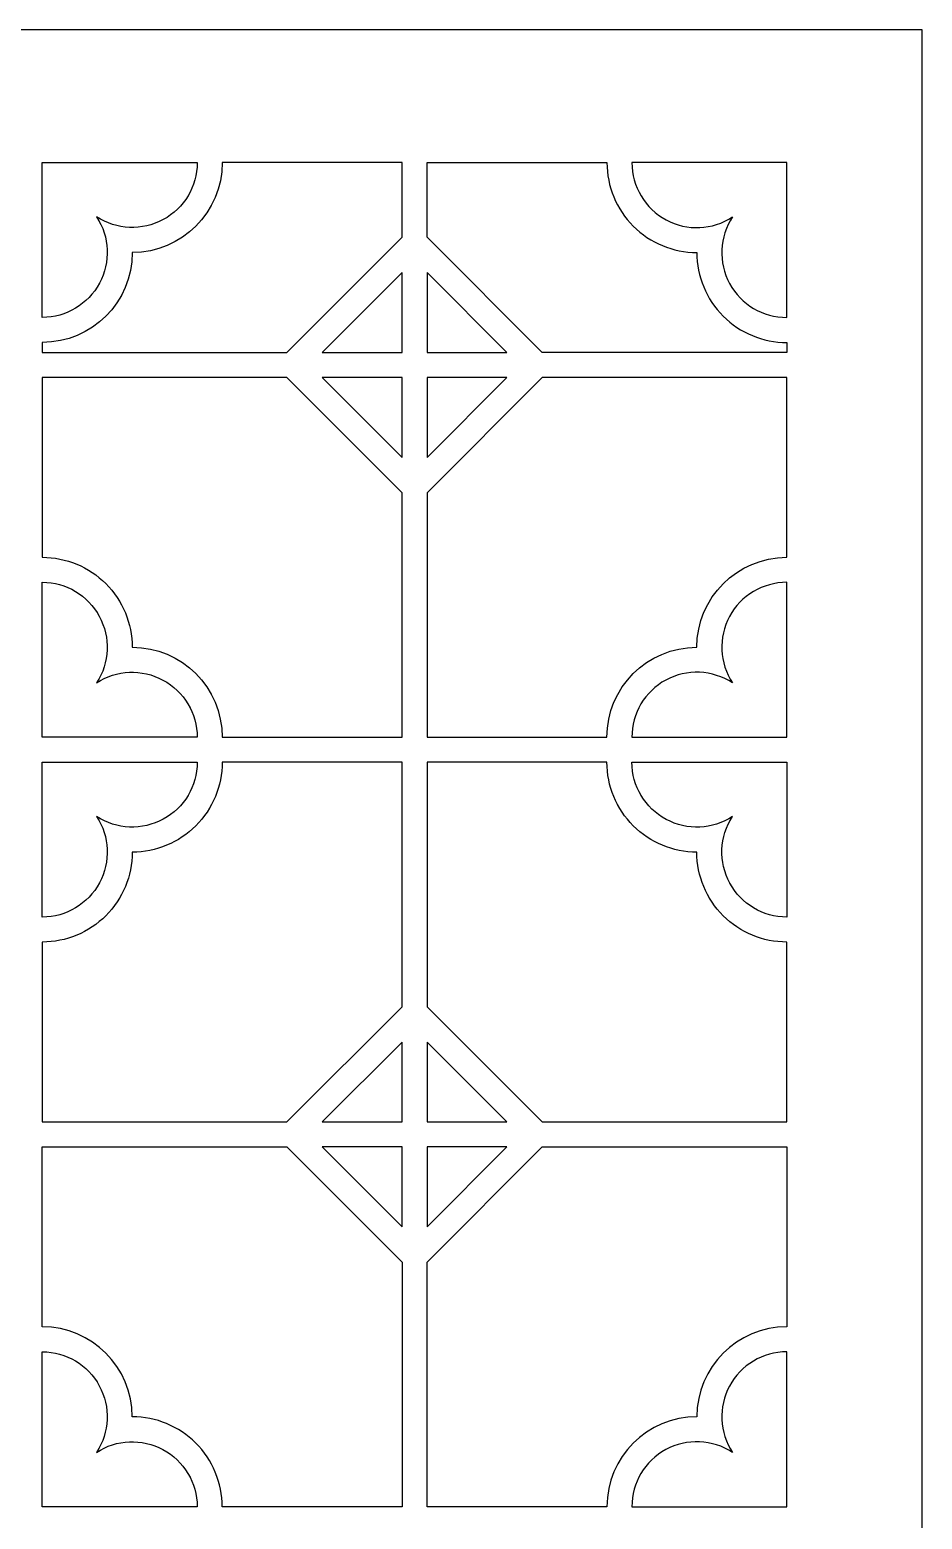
# Model space of a CAD drawing. Header units: centimetres. Extents: x -10.2 to 9.9, y -9.5 to 5.6.
# Drawn here: x 5.06 to 9.93, y -2.51 to 5.61 of the extents above; entities that cross this region are included whole.
import ezdxf

# ---------------------------------------------------------------- set-up
doc = ezdxf.new("R2010")
doc.units = ezdxf.units.CM
doc.header["$MEASUREMENT"] = 0

msp = doc.modelspace()

# ---------------------------------------------------------------- linework, layer by layer
at = {"color": 177}
for points, knots in [([(0.19997, 5.60612), (0.19997, 5.60612), (9.9253, 5.60612), (9.9253, 5.60612), (9.9253, 5.60612), (9.9253, 5.60612), (9.9253, -9.45455), (9.9253, -9.45455), (9.9253, -9.45455), (9.9253, -9.45455), (0.19997, -9.45455), (0.19997, -9.45455), (0.19997, -9.45455), (0.19997, -9.45455), (0.19997, 5.60612), (0.19997, 5.60612)], [0, 0, 0, 0, 0.2, 0.2, 0.2, 0.2, 0.4, 0.4, 0.4, 0.4, 0.6, 0.6, 0.6, 0.6, 1, 1, 1, 1]), ([(5.97473, 4.88264), (5.97473, 4.88264), (5.13071, 4.88264), (5.13071, 4.88264), (5.13071, 4.88264), (5.13071, 4.88264), (5.13071, 4.03854), (5.13071, 4.03854), (5.13071, 4.03854), (5.26083, 4.03878), (5.3804, 4.11043), (5.44203, 4.2252), (5.44203, 4.2252), (5.5036, 4.33988), (5.49828, 4.47786), (5.42669, 4.5866), (5.42669, 4.5866), (5.53565, 4.51533), (5.67492, 4.5098), (5.78945, 4.57192), (5.78945, 4.57192), (5.90376, 4.63399), (5.97497, 4.75232), (5.97473, 4.88264), (5.97473, 4.88264), (5.97473, 4.88264), (5.97473, 4.88264), (5.97473, 4.88264)], [0, 0, 0, 0, 0.125, 0.125, 0.125, 0.125, 0.25, 0.25, 0.25, 0.25, 0.375, 0.375, 0.375, 0.375, 0.5, 0.5, 0.5, 0.5, 0.625, 0.625, 0.625, 0.625, 0.75, 0.75, 0.75, 0.75, 1, 1, 1, 1]), ([(7.09101, 4.47614), (7.09101, 4.47614), (6.46284, 3.84789), (6.46284, 3.84789), (6.46284, 3.84789), (6.46284, 3.84789), (5.13071, 3.84789), (5.13071, 3.84789), (5.13071, 3.84789), (5.13071, 3.84789), (5.13071, 3.90238), (5.13071, 3.90238), (5.13071, 3.90238), (5.40145, 3.90255), (5.62096, 4.1217), (5.62078, 4.39246), (5.62078, 4.39246), (5.89162, 4.39267), (6.11106, 4.61169), (6.11082, 4.88264), (6.11082, 4.88264), (6.11082, 4.88264), (7.09101, 4.88264), (7.09101, 4.88264), (7.09101, 4.88264), (7.09101, 4.88264), (7.09101, 4.47614), (7.09101, 4.47614)], [0, 0, 0, 0, 0.125, 0.125, 0.125, 0.125, 0.25, 0.25, 0.25, 0.25, 0.375, 0.375, 0.375, 0.375, 0.5, 0.5, 0.5, 0.5, 0.625, 0.625, 0.625, 0.625, 0.75, 0.75, 0.75, 0.75, 1, 1, 1, 1]), ([(8.69745, 4.39246), (8.56742, 4.39255), (8.44282, 4.44417), (8.35087, 4.53602), (8.35087, 4.53602), (8.25901, 4.62795), (8.2074, 4.75261), (8.2073, 4.88264), (8.2073, 4.88264), (8.2073, 4.88264), (7.22712, 4.88264), (7.22712, 4.88264), (7.22712, 4.88264), (7.22712, 4.88264), (7.22712, 4.47614), (7.22712, 4.47614), (7.22712, 4.47614), (7.22712, 4.47614), (7.85538, 3.84789), (7.85538, 3.84789), (7.85538, 3.84789), (7.85538, 3.84789), (9.18745, 3.84789), (9.18745, 3.84789), (9.18745, 3.84789), (9.18745, 3.84789), (9.18745, 3.90238), (9.18745, 3.90238), (9.18745, 3.90238), (9.05753, 3.90238), (8.93277, 3.95402), (8.84099, 4.04595), (8.84099, 4.04595), (8.74902, 4.1378), (8.69745, 4.26257), (8.69745, 4.39246)], [0, 0, 0, 0, 0.1, 0.1, 0.1, 0.1, 0.2, 0.2, 0.2, 0.2, 0.3, 0.3, 0.3, 0.3, 0.4, 0.4, 0.4, 0.4, 0.5, 0.5, 0.5, 0.5, 0.6, 0.6, 0.6, 0.6, 0.7, 0.7, 0.7, 0.7, 0.8, 0.8, 0.8, 0.8, 1, 1, 1, 1]), ([(8.89152, 4.5866), (8.78301, 4.51508), (8.64414, 4.50888), (8.52963, 4.5704), (8.52963, 4.5704), (8.4152, 4.63189), (8.34377, 4.75272), (8.34348, 4.88264), (8.34348, 4.88264), (8.34348, 4.88264), (9.18745, 4.88264), (9.18745, 4.88264), (9.18745, 4.88264), (9.18745, 4.88264), (9.18745, 4.03854), (9.18745, 4.03854), (9.18745, 4.03854), (9.05758, 4.03829), (8.938, 4.10924), (8.87607, 4.22339), (8.87607, 4.22339), (8.81405, 4.33757), (8.82056, 4.4778), (8.89152, 4.5866)], [0, 0, 0, 0, 0.1428571, 0.1428571, 0.1428571, 0.1428571, 0.2857143, 0.2857143, 0.2857143, 0.2857143, 0.4285714, 0.4285714, 0.4285714, 0.4285714, 0.5714286, 0.5714286, 0.5714286, 0.5714286, 0.7142857, 0.7142857, 0.7142857, 0.7142857, 1, 1, 1, 1]), ([(7.09101, 4.28359), (7.09101, 4.28359), (7.09101, 3.84789), (7.09101, 3.84789), (7.09101, 3.84789), (7.09101, 3.84789), (6.65541, 3.84789), (6.65541, 3.84789), (6.65541, 3.84789), (6.65541, 3.84789), (7.09101, 4.28359), (7.09101, 4.28359)], [0, 0, 0, 0, 0.25, 0.25, 0.25, 0.25, 0.5, 0.5, 0.5, 0.5, 1, 1, 1, 1]), ([(7.22712, 4.28359), (7.22712, 4.28359), (7.66274, 3.84789), (7.66274, 3.84789), (7.66274, 3.84789), (7.66274, 3.84789), (7.22712, 3.84789), (7.22712, 3.84789), (7.22712, 3.84789), (7.22712, 3.84789), (7.22712, 4.28359), (7.22712, 4.28359)], [0, 0, 0, 0, 0.25, 0.25, 0.25, 0.25, 0.5, 0.5, 0.5, 0.5, 1, 1, 1, 1]), ([(5.13071, 2.73161), (5.13071, 2.73161), (5.13071, 3.71175), (5.13071, 3.71175), (5.13071, 3.71175), (5.13071, 3.71175), (6.46284, 3.71175), (6.46284, 3.71175), (6.46284, 3.71175), (6.46284, 3.71175), (7.09101, 3.08363), (7.09101, 3.08363), (7.09101, 3.08363), (7.09101, 3.08363), (7.09101, 1.75142), (7.09101, 1.75142), (7.09101, 1.75142), (7.09101, 1.75142), (6.11082, 1.75142), (6.11082, 1.75142), (6.11082, 1.75142), (6.11076, 2.02225), (5.89166, 2.24166), (5.62078, 2.24154), (5.62078, 2.24154), (5.62069, 2.37158), (5.56892, 2.49625), (5.47688, 2.58818), (5.47688, 2.58818), (5.3849, 2.68009), (5.26076, 2.73171), (5.13071, 2.73161)], [0, 0, 0, 0, 0.1111111, 0.1111111, 0.1111111, 0.1111111, 0.2222222, 0.2222222, 0.2222222, 0.2222222, 0.3333333, 0.3333333, 0.3333333, 0.3333333, 0.4444444, 0.4444444, 0.4444444, 0.4444444, 0.5555556, 0.5555556, 0.5555556, 0.5555556, 0.6666667, 0.6666667, 0.6666667, 0.6666667, 0.7777778, 0.7777778, 0.7777778, 0.7777778, 1, 1, 1, 1]), ([(6.65541, 3.71175), (6.65541, 3.71175), (7.09101, 3.71175), (7.09101, 3.71175), (7.09101, 3.71175), (7.09101, 3.71175), (7.09101, 3.27618), (7.09101, 3.27618), (7.09101, 3.27618), (7.09101, 3.27618), (6.65541, 3.71175), (6.65541, 3.71175)], [0, 0, 0, 0, 0.25, 0.25, 0.25, 0.25, 0.5, 0.5, 0.5, 0.5, 1, 1, 1, 1]), ([(7.22712, 1.75142), (7.22712, 1.75142), (7.22712, 3.08363), (7.22712, 3.08363), (7.22712, 3.08363), (7.22712, 3.08363), (7.85538, 3.71175), (7.85538, 3.71175), (7.85538, 3.71175), (7.85538, 3.71175), (9.18745, 3.71175), (9.18745, 3.71175), (9.18745, 3.71175), (9.18745, 3.71175), (9.18745, 2.73161), (9.18745, 2.73161), (9.18745, 2.73161), (8.91666, 2.73145), (8.69724, 2.51235), (8.69745, 2.24154), (8.69745, 2.24154), (8.42655, 2.24129), (8.20721, 2.02225), (8.2073, 1.75142), (8.2073, 1.75142), (8.2073, 1.75142), (7.22712, 1.75142), (7.22712, 1.75142)], [0, 0, 0, 0, 0.125, 0.125, 0.125, 0.125, 0.25, 0.25, 0.25, 0.25, 0.375, 0.375, 0.375, 0.375, 0.5, 0.5, 0.5, 0.5, 0.625, 0.625, 0.625, 0.625, 0.75, 0.75, 0.75, 0.75, 1, 1, 1, 1]), ([(7.22712, 3.71175), (7.22712, 3.71175), (7.66274, 3.71175), (7.66274, 3.71175), (7.66274, 3.71175), (7.66274, 3.71175), (7.22712, 3.27618), (7.22712, 3.27618), (7.22712, 3.27618), (7.22712, 3.27618), (7.22712, 3.71175), (7.22712, 3.71175)], [0, 0, 0, 0, 0.25, 0.25, 0.25, 0.25, 0.5, 0.5, 0.5, 0.5, 1, 1, 1, 1]), ([(5.13071, 2.59549), (5.13071, 2.59549), (5.13071, 1.75142), (5.13071, 1.75142), (5.13071, 1.75142), (5.13071, 1.75142), (5.97473, 1.75142), (5.97473, 1.75142), (5.97473, 1.75142), (5.97443, 1.88167), (5.9028, 2.00121), (5.78809, 2.06282), (5.78809, 2.06282), (5.67328, 2.12447), (5.53531, 2.11903), (5.42669, 2.0474), (5.42669, 2.0474), (5.49784, 2.15654), (5.50345, 2.29583), (5.44131, 2.41021), (5.44131, 2.41021), (5.37926, 2.5247), (5.26083, 2.59586), (5.13071, 2.59549)], [0, 0, 0, 0, 0.1428571, 0.1428571, 0.1428571, 0.1428571, 0.2857143, 0.2857143, 0.2857143, 0.2857143, 0.4285714, 0.4285714, 0.4285714, 0.4285714, 0.5714286, 0.5714286, 0.5714286, 0.5714286, 0.7142857, 0.7142857, 0.7142857, 0.7142857, 1, 1, 1, 1]), ([(8.34348, 1.75142), (8.34324, 1.88139), (8.41417, 2.00095), (8.52832, 2.0629), (8.52832, 2.0629), (8.64252, 2.12491), (8.7827, 2.11841), (8.89152, 2.0474), (8.89152, 2.0474), (8.82001, 2.15596), (8.81384, 2.29483), (8.87534, 2.40925), (8.87534, 2.40925), (8.93669, 2.52366), (9.05758, 2.59519), (9.18745, 2.59549), (9.18745, 2.59549), (9.18745, 2.59549), (9.18745, 1.75142), (9.18745, 1.75142), (9.18745, 1.75142), (9.18745, 1.75142), (8.34348, 1.75142), (8.34348, 1.75142)], [0, 0, 0, 0, 0.1428571, 0.1428571, 0.1428571, 0.1428571, 0.2857143, 0.2857143, 0.2857143, 0.2857143, 0.4285714, 0.4285714, 0.4285714, 0.4285714, 0.5714286, 0.5714286, 0.5714286, 0.5714286, 0.7142857, 0.7142857, 0.7142857, 0.7142857, 1, 1, 1, 1]), ([(6.46284, -0.34502), (6.46284, -0.34502), (5.13071, -0.34502), (5.13071, -0.34502), (5.13071, -0.34502), (5.13071, -0.34502), (5.13071, 0.63519), (5.13071, 0.63519), (5.13071, 0.63519), (5.26076, 0.63528), (5.38547, 0.68699), (5.4774, 0.77899), (5.4774, 0.77899), (5.56926, 0.87106), (5.62086, 0.99518), (5.62078, 1.12524), (5.62078, 1.12524), (5.75083, 1.12533), (5.87555, 1.17704), (5.96744, 1.26912), (5.96744, 1.26912), (6.0594, 1.36112), (6.11094, 1.48526), (6.11082, 1.61529), (6.11082, 1.61529), (6.11082, 1.61529), (7.09101, 1.61529), (7.09101, 1.61529), (7.09101, 1.61529), (7.09101, 1.61529), (7.09101, 0.28313), (7.09101, 0.28313), (7.09101, 0.28313), (7.09101, 0.28313), (6.46284, -0.34502), (6.46284, -0.34502)], [0, 0, 0, 0, 0.1, 0.1, 0.1, 0.1, 0.2, 0.2, 0.2, 0.2, 0.3, 0.3, 0.3, 0.3, 0.4, 0.4, 0.4, 0.4, 0.5, 0.5, 0.5, 0.5, 0.6, 0.6, 0.6, 0.6, 0.7, 0.7, 0.7, 0.7, 0.8, 0.8, 0.8, 0.8, 1, 1, 1, 1]), ([(5.97473, 1.61529), (5.97473, 1.61529), (5.13071, 1.61529), (5.13071, 1.61529), (5.13071, 1.61529), (5.13071, 1.61529), (5.13071, 0.77132), (5.13071, 0.77132), (5.13071, 0.77132), (5.26083, 0.77152), (5.3804, 0.84319), (5.44203, 0.95791), (5.44203, 0.95791), (5.5036, 1.07255), (5.49828, 1.2106), (5.42669, 1.31929), (5.42669, 1.31929), (5.5358, 1.24815), (5.67495, 1.24255), (5.78945, 1.30461), (5.78945, 1.30461), (5.90376, 1.36676), (5.97497, 1.48508), (5.97473, 1.61529), (5.97473, 1.61529), (5.97473, 1.61529), (5.97473, 1.61529), (5.97473, 1.61529)], [0, 0, 0, 0, 0.125, 0.125, 0.125, 0.125, 0.25, 0.25, 0.25, 0.25, 0.375, 0.375, 0.375, 0.375, 0.5, 0.5, 0.5, 0.5, 0.625, 0.625, 0.625, 0.625, 0.75, 0.75, 0.75, 0.75, 1, 1, 1, 1]), ([(7.22712, 0.28313), (7.22712, 0.28313), (7.22712, 1.61529), (7.22712, 1.61529), (7.22712, 1.61529), (7.22712, 1.61529), (8.2073, 1.61529), (8.2073, 1.61529), (8.2073, 1.61529), (8.20745, 1.48529), (8.25915, 1.36052), (8.35117, 1.26865), (8.35117, 1.26865), (8.44318, 1.17678), (8.56739, 1.12519), (8.69745, 1.12524), (8.69745, 1.12524), (8.69754, 0.99518), (8.74922, 0.87053), (8.84129, 0.77851), (8.84129, 0.77851), (8.93329, 0.68663), (9.05749, 0.63505), (9.18745, 0.63519), (9.18745, 0.63519), (9.18745, 0.63519), (9.18745, -0.34502), (9.18745, -0.34502), (9.18745, -0.34502), (9.18745, -0.34502), (7.85538, -0.34502), (7.85538, -0.34502), (7.85538, -0.34502), (7.85538, -0.34502), (7.22712, 0.28313), (7.22712, 0.28313)], [0, 0, 0, 0, 0.1, 0.1, 0.1, 0.1, 0.2, 0.2, 0.2, 0.2, 0.3, 0.3, 0.3, 0.3, 0.4, 0.4, 0.4, 0.4, 0.5, 0.5, 0.5, 0.5, 0.6, 0.6, 0.6, 0.6, 0.7, 0.7, 0.7, 0.7, 0.8, 0.8, 0.8, 0.8, 1, 1, 1, 1]), ([(9.18745, 0.77132), (9.18745, 0.77132), (9.18745, 1.61529), (9.18745, 1.61529), (9.18745, 1.61529), (9.18745, 1.61529), (8.34348, 1.61529), (8.34348, 1.61529), (8.34348, 1.61529), (8.34377, 1.48508), (8.41541, 1.36556), (8.53011, 1.30389), (8.53011, 1.30389), (8.64481, 1.24228), (8.78281, 1.24772), (8.89152, 1.31929), (8.89152, 1.31929), (8.82032, 1.21022), (8.81469, 1.07098), (8.87678, 0.95653), (8.87678, 0.95653), (8.93898, 0.84208), (9.05737, 0.77096), (9.18745, 0.77132), (9.18745, 0.77132), (9.18745, 0.77132), (9.18745, 0.77132), (9.18745, 0.77132)], [0, 0, 0, 0, 0.125, 0.125, 0.125, 0.125, 0.25, 0.25, 0.25, 0.25, 0.375, 0.375, 0.375, 0.375, 0.5, 0.5, 0.5, 0.5, 0.625, 0.625, 0.625, 0.625, 0.75, 0.75, 0.75, 0.75, 1, 1, 1, 1]), ([(7.09101, -0.34502), (7.09101, -0.34502), (6.65541, -0.34502), (6.65541, -0.34502), (6.65541, -0.34502), (6.65541, -0.34502), (7.09101, 0.09057), (7.09101, 0.09057), (7.09101, 0.09057), (7.09101, 0.09057), (7.09101, -0.34502), (7.09101, -0.34502)], [0, 0, 0, 0, 0.25, 0.25, 0.25, 0.25, 0.5, 0.5, 0.5, 0.5, 1, 1, 1, 1]), ([(7.22712, -0.34502), (7.22712, -0.34502), (7.22712, 0.09057), (7.22712, 0.09057), (7.22712, 0.09057), (7.22712, 0.09057), (7.66274, -0.34502), (7.66274, -0.34502), (7.66274, -0.34502), (7.66274, -0.34502), (7.22712, -0.34502), (7.22712, -0.34502)], [0, 0, 0, 0, 0.25, 0.25, 0.25, 0.25, 0.5, 0.5, 0.5, 0.5, 1, 1, 1, 1]), ([(6.11082, -2.44158), (6.11082, -2.44158), (7.09101, -2.44158), (7.09101, -2.44158), (7.09101, -2.44158), (7.09101, -2.44158), (7.09101, -1.1094), (7.09101, -1.1094), (7.09101, -1.1094), (7.09101, -1.1094), (6.46284, -0.48115), (6.46284, -0.48115), (6.46284, -0.48115), (6.46284, -0.48115), (5.13071, -0.48115), (5.13071, -0.48115), (5.13071, -0.48115), (5.13071, -0.48115), (5.13071, -1.46132), (5.13071, -1.46132), (5.13071, -1.46132), (5.40125, -1.46124), (5.62062, -1.68103), (5.62078, -1.95148), (5.62078, -1.95148), (5.75063, -1.95136), (5.87518, -2.00291), (5.96718, -2.09471), (5.96718, -2.09471), (6.0591, -2.18647), (6.11076, -2.31164), (6.11082, -2.44158), (6.11082, -2.44158), (6.11082, -2.44158), (6.11082, -2.44158), (6.11082, -2.44158)], [0, 0, 0, 0, 0.1, 0.1, 0.1, 0.1, 0.2, 0.2, 0.2, 0.2, 0.3, 0.3, 0.3, 0.3, 0.4, 0.4, 0.4, 0.4, 0.5, 0.5, 0.5, 0.5, 0.6, 0.6, 0.6, 0.6, 0.7, 0.7, 0.7, 0.7, 0.8, 0.8, 0.8, 0.8, 1, 1, 1, 1]), ([(6.65541, -0.48115), (6.65541, -0.48115), (7.09101, -0.48115), (7.09101, -0.48115), (7.09101, -0.48115), (7.09101, -0.48115), (7.09101, -0.91682), (7.09101, -0.91682), (7.09101, -0.91682), (7.09101, -0.91682), (6.65541, -0.48115), (6.65541, -0.48115)], [0, 0, 0, 0, 0.25, 0.25, 0.25, 0.25, 0.5, 0.5, 0.5, 0.5, 1, 1, 1, 1]), ([(7.22712, -0.48115), (7.22712, -0.48115), (7.66274, -0.48115), (7.66274, -0.48115), (7.66274, -0.48115), (7.66274, -0.48115), (7.22712, -0.91682), (7.22712, -0.91682), (7.22712, -0.91682), (7.22712, -0.91682), (7.22712, -0.48115), (7.22712, -0.48115)], [0, 0, 0, 0, 0.25, 0.25, 0.25, 0.25, 0.5, 0.5, 0.5, 0.5, 1, 1, 1, 1]), ([(8.2073, -2.44158), (8.20721, -2.17113), (8.427, -1.95166), (8.69745, -1.95136), (8.69745, -1.95136), (8.69724, -1.68091), (8.91696, -1.46147), (9.18745, -1.46132), (9.18745, -1.46132), (9.18745, -1.46132), (9.18745, -0.48115), (9.18745, -0.48115), (9.18745, -0.48115), (9.18745, -0.48115), (7.85538, -0.48115), (7.85538, -0.48115), (7.85538, -0.48115), (7.85538, -0.48115), (7.22712, -1.1094), (7.22712, -1.1094), (7.22712, -1.1094), (7.22712, -1.1094), (7.22712, -2.44158), (7.22712, -2.44158), (7.22712, -2.44158), (7.22712, -2.44158), (8.2073, -2.44158), (8.2073, -2.44158)], [0, 0, 0, 0, 0.125, 0.125, 0.125, 0.125, 0.25, 0.25, 0.25, 0.25, 0.375, 0.375, 0.375, 0.375, 0.5, 0.5, 0.5, 0.5, 0.625, 0.625, 0.625, 0.625, 0.75, 0.75, 0.75, 0.75, 1, 1, 1, 1]), ([(5.13071, -1.59751), (5.13071, -1.59751), (5.13071, -2.44158), (5.13071, -2.44158), (5.13071, -2.44158), (5.13071, -2.44158), (5.97473, -2.44147), (5.97473, -2.44147), (5.97473, -2.44147), (5.97443, -2.3113), (5.9028, -2.1917), (5.788, -2.13005), (5.788, -2.13005), (5.67328, -2.06846), (5.53531, -2.07386), (5.42669, -2.1456), (5.42669, -2.1456), (5.49784, -2.03646), (5.50345, -1.89719), (5.44135, -1.78272), (5.44135, -1.78272), (5.37926, -1.66834), (5.26083, -1.5972), (5.13071, -1.59751), (5.13071, -1.59751), (5.13071, -1.59751), (5.13071, -1.59751), (5.13071, -1.59751)], [0, 0, 0, 0, 0.125, 0.125, 0.125, 0.125, 0.25, 0.25, 0.25, 0.25, 0.375, 0.375, 0.375, 0.375, 0.5, 0.5, 0.5, 0.5, 0.625, 0.625, 0.625, 0.625, 0.75, 0.75, 0.75, 0.75, 1, 1, 1, 1]), ([(8.89152, -2.1456), (8.82001, -2.0371), (8.81378, -1.8981), (8.87534, -1.78378), (8.87534, -1.78378), (8.93669, -1.66923), (9.05758, -1.59781), (9.18745, -1.59751), (9.18745, -1.59751), (9.18745, -1.59751), (9.18745, -2.44158), (9.18745, -2.44158), (9.18745, -2.44158), (9.18745, -2.44158), (8.34348, -2.44158), (8.34348, -2.44158), (8.34348, -2.44158), (8.34324, -2.31159), (8.4141, -2.19199), (8.52832, -2.12999), (8.52832, -2.12999), (8.64252, -2.06811), (8.7827, -2.07459), (8.89152, -2.1456)], [0, 0, 0, 0, 0.1428571, 0.1428571, 0.1428571, 0.1428571, 0.2857143, 0.2857143, 0.2857143, 0.2857143, 0.4285714, 0.4285714, 0.4285714, 0.4285714, 0.5714286, 0.5714286, 0.5714286, 0.5714286, 0.7142857, 0.7142857, 0.7142857, 0.7142857, 1, 1, 1, 1])]:
    msp.add_open_spline(points, degree=3, knots=knots, dxfattribs=at)
at = {"lineweight": 9}
for points, knots in [([(0.19997, 5.60612), (0.19997, 5.60612), (9.9253, 5.60612), (9.9253, 5.60612), (9.9253, 5.60612), (9.9253, 5.60612), (9.9253, -9.45455), (9.9253, -9.45455), (9.9253, -9.45455), (9.9253, -9.45455), (0.19997, -9.45455), (0.19997, -9.45455), (0.19997, -9.45455), (0.19997, -9.45455), (0.19997, 5.60612), (0.19997, 5.60612)], [0, 0, 0, 0, 0.2, 0.2, 0.2, 0.2, 0.4, 0.4, 0.4, 0.4, 0.6, 0.6, 0.6, 0.6, 1, 1, 1, 1]), ([(5.97473, 4.88264), (5.97473, 4.88264), (5.13071, 4.88264), (5.13071, 4.88264), (5.13071, 4.88264), (5.13071, 4.88264), (5.13071, 4.03854), (5.13071, 4.03854), (5.13071, 4.03854), (5.26083, 4.03878), (5.3804, 4.11043), (5.44203, 4.2252), (5.44203, 4.2252), (5.5036, 4.33988), (5.49828, 4.47786), (5.42669, 4.5866), (5.42669, 4.5866), (5.53565, 4.51533), (5.67492, 4.5098), (5.78945, 4.57192), (5.78945, 4.57192), (5.90376, 4.63399), (5.97497, 4.75232), (5.97473, 4.88264)], [0, 0, 0, 0, 0.1428571, 0.1428571, 0.1428571, 0.1428571, 0.2857143, 0.2857143, 0.2857143, 0.2857143, 0.4285714, 0.4285714, 0.4285714, 0.4285714, 0.5714286, 0.5714286, 0.5714286, 0.5714286, 0.7142857, 0.7142857, 0.7142857, 0.7142857, 1, 1, 1, 1]), ([(7.09101, 4.47614), (7.09101, 4.47614), (6.46284, 3.84789), (6.46284, 3.84789), (6.46284, 3.84789), (6.46284, 3.84789), (5.13071, 3.84789), (5.13071, 3.84789), (5.13071, 3.84789), (5.13071, 3.84789), (5.13071, 3.90238), (5.13071, 3.90238), (5.13071, 3.90238), (5.40145, 3.90255), (5.62096, 4.1217), (5.62078, 4.39246), (5.62078, 4.39246), (5.89162, 4.39267), (6.11106, 4.61169), (6.11082, 4.88264), (6.11082, 4.88264), (6.11082, 4.88264), (7.09101, 4.88264), (7.09101, 4.88264), (7.09101, 4.88264), (7.09101, 4.88264), (7.09101, 4.47614), (7.09101, 4.47614)], [0, 0, 0, 0, 0.125, 0.125, 0.125, 0.125, 0.25, 0.25, 0.25, 0.25, 0.375, 0.375, 0.375, 0.375, 0.5, 0.5, 0.5, 0.5, 0.625, 0.625, 0.625, 0.625, 0.75, 0.75, 0.75, 0.75, 1, 1, 1, 1]), ([(8.69745, 4.39246), (8.56742, 4.39255), (8.44282, 4.44417), (8.35087, 4.53602), (8.35087, 4.53602), (8.25901, 4.62795), (8.2074, 4.75261), (8.2073, 4.88264), (8.2073, 4.88264), (8.2073, 4.88264), (7.22712, 4.88264), (7.22712, 4.88264), (7.22712, 4.88264), (7.22712, 4.88264), (7.22712, 4.47614), (7.22712, 4.47614), (7.22712, 4.47614), (7.22712, 4.47614), (7.85538, 3.84789), (7.85538, 3.84789), (7.85538, 3.84789), (7.85538, 3.84789), (9.18745, 3.84789), (9.18745, 3.84789), (9.18745, 3.84789), (9.18745, 3.84789), (9.18745, 3.90238), (9.18745, 3.90238), (9.18745, 3.90238), (9.05753, 3.90238), (8.93277, 3.95402), (8.84099, 4.04595), (8.84099, 4.04595), (8.74902, 4.1378), (8.69745, 4.26257), (8.69745, 4.39246)], [0, 0, 0, 0, 0.1, 0.1, 0.1, 0.1, 0.2, 0.2, 0.2, 0.2, 0.3, 0.3, 0.3, 0.3, 0.4, 0.4, 0.4, 0.4, 0.5, 0.5, 0.5, 0.5, 0.6, 0.6, 0.6, 0.6, 0.7, 0.7, 0.7, 0.7, 0.8, 0.8, 0.8, 0.8, 1, 1, 1, 1]), ([(8.89152, 4.5866), (8.78301, 4.51508), (8.64414, 4.50888), (8.52963, 4.5704), (8.52963, 4.5704), (8.4152, 4.63189), (8.34377, 4.75272), (8.34348, 4.88264), (8.34348, 4.88264), (8.34348, 4.88264), (9.18745, 4.88264), (9.18745, 4.88264), (9.18745, 4.88264), (9.18745, 4.88264), (9.18745, 4.03854), (9.18745, 4.03854), (9.18745, 4.03854), (9.05758, 4.03829), (8.938, 4.10924), (8.87607, 4.22339), (8.87607, 4.22339), (8.81405, 4.33757), (8.82056, 4.4778), (8.89152, 4.5866)], [0, 0, 0, 0, 0.1428571, 0.1428571, 0.1428571, 0.1428571, 0.2857143, 0.2857143, 0.2857143, 0.2857143, 0.4285714, 0.4285714, 0.4285714, 0.4285714, 0.5714286, 0.5714286, 0.5714286, 0.5714286, 0.7142857, 0.7142857, 0.7142857, 0.7142857, 1, 1, 1, 1]), ([(7.09101, 4.28359), (7.09101, 4.28359), (7.09101, 3.84789), (7.09101, 3.84789), (7.09101, 3.84789), (7.09101, 3.84789), (6.65541, 3.84789), (6.65541, 3.84789), (6.65541, 3.84789), (6.65541, 3.84789), (7.09101, 4.28359), (7.09101, 4.28359)], [0, 0, 0, 0, 0.25, 0.25, 0.25, 0.25, 0.5, 0.5, 0.5, 0.5, 1, 1, 1, 1]), ([(7.22712, 4.28359), (7.22712, 4.28359), (7.66274, 3.84789), (7.66274, 3.84789), (7.66274, 3.84789), (7.66274, 3.84789), (7.22712, 3.84789), (7.22712, 3.84789), (7.22712, 3.84789), (7.22712, 3.84789), (7.22712, 4.28359), (7.22712, 4.28359)], [0, 0, 0, 0, 0.25, 0.25, 0.25, 0.25, 0.5, 0.5, 0.5, 0.5, 1, 1, 1, 1]), ([(5.13071, 2.73161), (5.13071, 2.73161), (5.13071, 3.71175), (5.13071, 3.71175), (5.13071, 3.71175), (5.13071, 3.71175), (6.46284, 3.71175), (6.46284, 3.71175), (6.46284, 3.71175), (6.46284, 3.71175), (7.09101, 3.08363), (7.09101, 3.08363), (7.09101, 3.08363), (7.09101, 3.08363), (7.09101, 1.75142), (7.09101, 1.75142), (7.09101, 1.75142), (7.09101, 1.75142), (6.11082, 1.75142), (6.11082, 1.75142), (6.11082, 1.75142), (6.11076, 2.02225), (5.89166, 2.24166), (5.62078, 2.24154), (5.62078, 2.24154), (5.62069, 2.37158), (5.56892, 2.49625), (5.47688, 2.58818), (5.47688, 2.58818), (5.3849, 2.68009), (5.26076, 2.73171), (5.13071, 2.73161)], [0, 0, 0, 0, 0.1111111, 0.1111111, 0.1111111, 0.1111111, 0.2222222, 0.2222222, 0.2222222, 0.2222222, 0.3333333, 0.3333333, 0.3333333, 0.3333333, 0.4444444, 0.4444444, 0.4444444, 0.4444444, 0.5555556, 0.5555556, 0.5555556, 0.5555556, 0.6666667, 0.6666667, 0.6666667, 0.6666667, 0.7777778, 0.7777778, 0.7777778, 0.7777778, 1, 1, 1, 1]), ([(6.65541, 3.71175), (6.65541, 3.71175), (7.09101, 3.71175), (7.09101, 3.71175), (7.09101, 3.71175), (7.09101, 3.71175), (7.09101, 3.27618), (7.09101, 3.27618), (7.09101, 3.27618), (7.09101, 3.27618), (6.65541, 3.71175), (6.65541, 3.71175)], [0, 0, 0, 0, 0.25, 0.25, 0.25, 0.25, 0.5, 0.5, 0.5, 0.5, 1, 1, 1, 1]), ([(7.22712, 1.75142), (7.22712, 1.75142), (7.22712, 3.08363), (7.22712, 3.08363), (7.22712, 3.08363), (7.22712, 3.08363), (7.85538, 3.71175), (7.85538, 3.71175), (7.85538, 3.71175), (7.85538, 3.71175), (9.18745, 3.71175), (9.18745, 3.71175), (9.18745, 3.71175), (9.18745, 3.71175), (9.18745, 2.73161), (9.18745, 2.73161), (9.18745, 2.73161), (8.91666, 2.73145), (8.69724, 2.51235), (8.69745, 2.24154), (8.69745, 2.24154), (8.42655, 2.24129), (8.20721, 2.02225), (8.2073, 1.75142), (8.2073, 1.75142), (8.2073, 1.75142), (7.22712, 1.75142), (7.22712, 1.75142)], [0, 0, 0, 0, 0.125, 0.125, 0.125, 0.125, 0.25, 0.25, 0.25, 0.25, 0.375, 0.375, 0.375, 0.375, 0.5, 0.5, 0.5, 0.5, 0.625, 0.625, 0.625, 0.625, 0.75, 0.75, 0.75, 0.75, 1, 1, 1, 1]), ([(7.22712, 3.71175), (7.22712, 3.71175), (7.66274, 3.71175), (7.66274, 3.71175), (7.66274, 3.71175), (7.66274, 3.71175), (7.22712, 3.27618), (7.22712, 3.27618), (7.22712, 3.27618), (7.22712, 3.27618), (7.22712, 3.71175), (7.22712, 3.71175)], [0, 0, 0, 0, 0.25, 0.25, 0.25, 0.25, 0.5, 0.5, 0.5, 0.5, 1, 1, 1, 1]), ([(5.13071, 2.59549), (5.13071, 2.59549), (5.13071, 1.75142), (5.13071, 1.75142), (5.13071, 1.75142), (5.13071, 1.75142), (5.97473, 1.75142), (5.97473, 1.75142), (5.97473, 1.75142), (5.97443, 1.88167), (5.9028, 2.00121), (5.78809, 2.06282), (5.78809, 2.06282), (5.67328, 2.12447), (5.53531, 2.11903), (5.42669, 2.0474), (5.42669, 2.0474), (5.49784, 2.15654), (5.50345, 2.29583), (5.44131, 2.41021), (5.44131, 2.41021), (5.37926, 2.5247), (5.26083, 2.59586), (5.13071, 2.59549)], [0, 0, 0, 0, 0.1428571, 0.1428571, 0.1428571, 0.1428571, 0.2857143, 0.2857143, 0.2857143, 0.2857143, 0.4285714, 0.4285714, 0.4285714, 0.4285714, 0.5714286, 0.5714286, 0.5714286, 0.5714286, 0.7142857, 0.7142857, 0.7142857, 0.7142857, 1, 1, 1, 1]), ([(8.34348, 1.75142), (8.34324, 1.88139), (8.41417, 2.00095), (8.52832, 2.0629), (8.52832, 2.0629), (8.64252, 2.12491), (8.7827, 2.11841), (8.89152, 2.0474), (8.89152, 2.0474), (8.82001, 2.15596), (8.81384, 2.29483), (8.87534, 2.40925), (8.87534, 2.40925), (8.93669, 2.52366), (9.05758, 2.59519), (9.18745, 2.59549), (9.18745, 2.59549), (9.18745, 2.59549), (9.18745, 1.75142), (9.18745, 1.75142), (9.18745, 1.75142), (9.18745, 1.75142), (8.34348, 1.75142), (8.34348, 1.75142)], [0, 0, 0, 0, 0.1428571, 0.1428571, 0.1428571, 0.1428571, 0.2857143, 0.2857143, 0.2857143, 0.2857143, 0.4285714, 0.4285714, 0.4285714, 0.4285714, 0.5714286, 0.5714286, 0.5714286, 0.5714286, 0.7142857, 0.7142857, 0.7142857, 0.7142857, 1, 1, 1, 1]), ([(6.46284, -0.34502), (6.46284, -0.34502), (5.13071, -0.34502), (5.13071, -0.34502), (5.13071, -0.34502), (5.13071, -0.34502), (5.13071, 0.63519), (5.13071, 0.63519), (5.13071, 0.63519), (5.26076, 0.63528), (5.38547, 0.68699), (5.4774, 0.77899), (5.4774, 0.77899), (5.56926, 0.87106), (5.62086, 0.99518), (5.62078, 1.12524), (5.62078, 1.12524), (5.75083, 1.12533), (5.87555, 1.17704), (5.96744, 1.26912), (5.96744, 1.26912), (6.0594, 1.36112), (6.11094, 1.48526), (6.11082, 1.61529), (6.11082, 1.61529), (6.11082, 1.61529), (7.09101, 1.61529), (7.09101, 1.61529), (7.09101, 1.61529), (7.09101, 1.61529), (7.09101, 0.28313), (7.09101, 0.28313), (7.09101, 0.28313), (7.09101, 0.28313), (6.46284, -0.34502), (6.46284, -0.34502)], [0, 0, 0, 0, 0.1, 0.1, 0.1, 0.1, 0.2, 0.2, 0.2, 0.2, 0.3, 0.3, 0.3, 0.3, 0.4, 0.4, 0.4, 0.4, 0.5, 0.5, 0.5, 0.5, 0.6, 0.6, 0.6, 0.6, 0.7, 0.7, 0.7, 0.7, 0.8, 0.8, 0.8, 0.8, 1, 1, 1, 1]), ([(5.97473, 1.61529), (5.97473, 1.61529), (5.13071, 1.61529), (5.13071, 1.61529), (5.13071, 1.61529), (5.13071, 1.61529), (5.13071, 0.77132), (5.13071, 0.77132), (5.13071, 0.77132), (5.26083, 0.77152), (5.3804, 0.84319), (5.44203, 0.95791), (5.44203, 0.95791), (5.5036, 1.07255), (5.49828, 1.2106), (5.42669, 1.31929), (5.42669, 1.31929), (5.5358, 1.24815), (5.67495, 1.24255), (5.78945, 1.30461), (5.78945, 1.30461), (5.90376, 1.36676), (5.97497, 1.48508), (5.97473, 1.61529)], [0, 0, 0, 0, 0.1428571, 0.1428571, 0.1428571, 0.1428571, 0.2857143, 0.2857143, 0.2857143, 0.2857143, 0.4285714, 0.4285714, 0.4285714, 0.4285714, 0.5714286, 0.5714286, 0.5714286, 0.5714286, 0.7142857, 0.7142857, 0.7142857, 0.7142857, 1, 1, 1, 1]), ([(7.22712, 0.28313), (7.22712, 0.28313), (7.22712, 1.61529), (7.22712, 1.61529), (7.22712, 1.61529), (7.22712, 1.61529), (8.2073, 1.61529), (8.2073, 1.61529), (8.2073, 1.61529), (8.20745, 1.48529), (8.25915, 1.36052), (8.35117, 1.26865), (8.35117, 1.26865), (8.44318, 1.17678), (8.56739, 1.12519), (8.69745, 1.12524), (8.69745, 1.12524), (8.69754, 0.99518), (8.74922, 0.87053), (8.84129, 0.77851), (8.84129, 0.77851), (8.93329, 0.68663), (9.05749, 0.63505), (9.18745, 0.63519), (9.18745, 0.63519), (9.18745, 0.63519), (9.18745, -0.34502), (9.18745, -0.34502), (9.18745, -0.34502), (9.18745, -0.34502), (7.85538, -0.34502), (7.85538, -0.34502), (7.85538, -0.34502), (7.85538, -0.34502), (7.22712, 0.28313), (7.22712, 0.28313)], [0, 0, 0, 0, 0.1, 0.1, 0.1, 0.1, 0.2, 0.2, 0.2, 0.2, 0.3, 0.3, 0.3, 0.3, 0.4, 0.4, 0.4, 0.4, 0.5, 0.5, 0.5, 0.5, 0.6, 0.6, 0.6, 0.6, 0.7, 0.7, 0.7, 0.7, 0.8, 0.8, 0.8, 0.8, 1, 1, 1, 1]), ([(9.18745, 0.77132), (9.18745, 0.77132), (9.18745, 1.61529), (9.18745, 1.61529), (9.18745, 1.61529), (9.18745, 1.61529), (8.34348, 1.61529), (8.34348, 1.61529), (8.34348, 1.61529), (8.34377, 1.48508), (8.41541, 1.36556), (8.53011, 1.30389), (8.53011, 1.30389), (8.64481, 1.24228), (8.78281, 1.24772), (8.89152, 1.31929), (8.89152, 1.31929), (8.82032, 1.21022), (8.81469, 1.07098), (8.87678, 0.95653), (8.87678, 0.95653), (8.93898, 0.84208), (9.05737, 0.77096), (9.18745, 0.77132)], [0, 0, 0, 0, 0.1428571, 0.1428571, 0.1428571, 0.1428571, 0.2857143, 0.2857143, 0.2857143, 0.2857143, 0.4285714, 0.4285714, 0.4285714, 0.4285714, 0.5714286, 0.5714286, 0.5714286, 0.5714286, 0.7142857, 0.7142857, 0.7142857, 0.7142857, 1, 1, 1, 1]), ([(7.09101, -0.34502), (7.09101, -0.34502), (6.65541, -0.34502), (6.65541, -0.34502), (6.65541, -0.34502), (6.65541, -0.34502), (7.09101, 0.09057), (7.09101, 0.09057), (7.09101, 0.09057), (7.09101, 0.09057), (7.09101, -0.34502), (7.09101, -0.34502)], [0, 0, 0, 0, 0.25, 0.25, 0.25, 0.25, 0.5, 0.5, 0.5, 0.5, 1, 1, 1, 1]), ([(7.22712, -0.34502), (7.22712, -0.34502), (7.22712, 0.09057), (7.22712, 0.09057), (7.22712, 0.09057), (7.22712, 0.09057), (7.66274, -0.34502), (7.66274, -0.34502), (7.66274, -0.34502), (7.66274, -0.34502), (7.22712, -0.34502), (7.22712, -0.34502)], [0, 0, 0, 0, 0.25, 0.25, 0.25, 0.25, 0.5, 0.5, 0.5, 0.5, 1, 1, 1, 1]), ([(6.11082, -2.44158), (6.11082, -2.44158), (7.09101, -2.44158), (7.09101, -2.44158), (7.09101, -2.44158), (7.09101, -2.44158), (7.09101, -1.1094), (7.09101, -1.1094), (7.09101, -1.1094), (7.09101, -1.1094), (6.46284, -0.48115), (6.46284, -0.48115), (6.46284, -0.48115), (6.46284, -0.48115), (5.13071, -0.48115), (5.13071, -0.48115), (5.13071, -0.48115), (5.13071, -0.48115), (5.13071, -1.46132), (5.13071, -1.46132), (5.13071, -1.46132), (5.40125, -1.46124), (5.62062, -1.68103), (5.62078, -1.95148), (5.62078, -1.95148), (5.75063, -1.95136), (5.87518, -2.00291), (5.96718, -2.09471), (5.96718, -2.09471), (6.0591, -2.18647), (6.11076, -2.31164), (6.11082, -2.44158)], [0, 0, 0, 0, 0.1111111, 0.1111111, 0.1111111, 0.1111111, 0.2222222, 0.2222222, 0.2222222, 0.2222222, 0.3333333, 0.3333333, 0.3333333, 0.3333333, 0.4444444, 0.4444444, 0.4444444, 0.4444444, 0.5555556, 0.5555556, 0.5555556, 0.5555556, 0.6666667, 0.6666667, 0.6666667, 0.6666667, 0.7777778, 0.7777778, 0.7777778, 0.7777778, 1, 1, 1, 1]), ([(6.65541, -0.48115), (6.65541, -0.48115), (7.09101, -0.48115), (7.09101, -0.48115), (7.09101, -0.48115), (7.09101, -0.48115), (7.09101, -0.91682), (7.09101, -0.91682), (7.09101, -0.91682), (7.09101, -0.91682), (6.65541, -0.48115), (6.65541, -0.48115)], [0, 0, 0, 0, 0.25, 0.25, 0.25, 0.25, 0.5, 0.5, 0.5, 0.5, 1, 1, 1, 1]), ([(7.22712, -0.48115), (7.22712, -0.48115), (7.66274, -0.48115), (7.66274, -0.48115), (7.66274, -0.48115), (7.66274, -0.48115), (7.22712, -0.91682), (7.22712, -0.91682), (7.22712, -0.91682), (7.22712, -0.91682), (7.22712, -0.48115), (7.22712, -0.48115)], [0, 0, 0, 0, 0.25, 0.25, 0.25, 0.25, 0.5, 0.5, 0.5, 0.5, 1, 1, 1, 1]), ([(8.2073, -2.44158), (8.20721, -2.17113), (8.427, -1.95166), (8.69745, -1.95136), (8.69745, -1.95136), (8.69724, -1.68091), (8.91696, -1.46147), (9.18745, -1.46132), (9.18745, -1.46132), (9.18745, -1.46132), (9.18745, -0.48115), (9.18745, -0.48115), (9.18745, -0.48115), (9.18745, -0.48115), (7.85538, -0.48115), (7.85538, -0.48115), (7.85538, -0.48115), (7.85538, -0.48115), (7.22712, -1.1094), (7.22712, -1.1094), (7.22712, -1.1094), (7.22712, -1.1094), (7.22712, -2.44158), (7.22712, -2.44158), (7.22712, -2.44158), (7.22712, -2.44158), (8.2073, -2.44158), (8.2073, -2.44158)], [0, 0, 0, 0, 0.125, 0.125, 0.125, 0.125, 0.25, 0.25, 0.25, 0.25, 0.375, 0.375, 0.375, 0.375, 0.5, 0.5, 0.5, 0.5, 0.625, 0.625, 0.625, 0.625, 0.75, 0.75, 0.75, 0.75, 1, 1, 1, 1]), ([(5.13071, -1.59751), (5.13071, -1.59751), (5.13071, -2.44158), (5.13071, -2.44158), (5.13071, -2.44158), (5.13071, -2.44158), (5.97473, -2.44147), (5.97473, -2.44147), (5.97473, -2.44147), (5.97443, -2.3113), (5.9028, -2.1917), (5.788, -2.13005), (5.788, -2.13005), (5.67328, -2.06846), (5.53531, -2.07386), (5.42669, -2.1456), (5.42669, -2.1456), (5.49784, -2.03646), (5.50345, -1.89719), (5.44135, -1.78272), (5.44135, -1.78272), (5.37926, -1.66834), (5.26083, -1.5972), (5.13071, -1.59751)], [0, 0, 0, 0, 0.1428571, 0.1428571, 0.1428571, 0.1428571, 0.2857143, 0.2857143, 0.2857143, 0.2857143, 0.4285714, 0.4285714, 0.4285714, 0.4285714, 0.5714286, 0.5714286, 0.5714286, 0.5714286, 0.7142857, 0.7142857, 0.7142857, 0.7142857, 1, 1, 1, 1]), ([(8.89152, -2.1456), (8.82001, -2.0371), (8.81378, -1.8981), (8.87534, -1.78378), (8.87534, -1.78378), (8.93669, -1.66923), (9.05758, -1.59781), (9.18745, -1.59751), (9.18745, -1.59751), (9.18745, -1.59751), (9.18745, -2.44158), (9.18745, -2.44158), (9.18745, -2.44158), (9.18745, -2.44158), (8.34348, -2.44158), (8.34348, -2.44158), (8.34348, -2.44158), (8.34324, -2.31159), (8.4141, -2.19199), (8.52832, -2.12999), (8.52832, -2.12999), (8.64252, -2.06811), (8.7827, -2.07459), (8.89152, -2.1456)], [0, 0, 0, 0, 0.1428571, 0.1428571, 0.1428571, 0.1428571, 0.2857143, 0.2857143, 0.2857143, 0.2857143, 0.4285714, 0.4285714, 0.4285714, 0.4285714, 0.5714286, 0.5714286, 0.5714286, 0.5714286, 0.7142857, 0.7142857, 0.7142857, 0.7142857, 1, 1, 1, 1])]:
    msp.add_open_spline(points, degree=3, knots=knots, dxfattribs=at)

doc.saveas('drawing.dxf')
